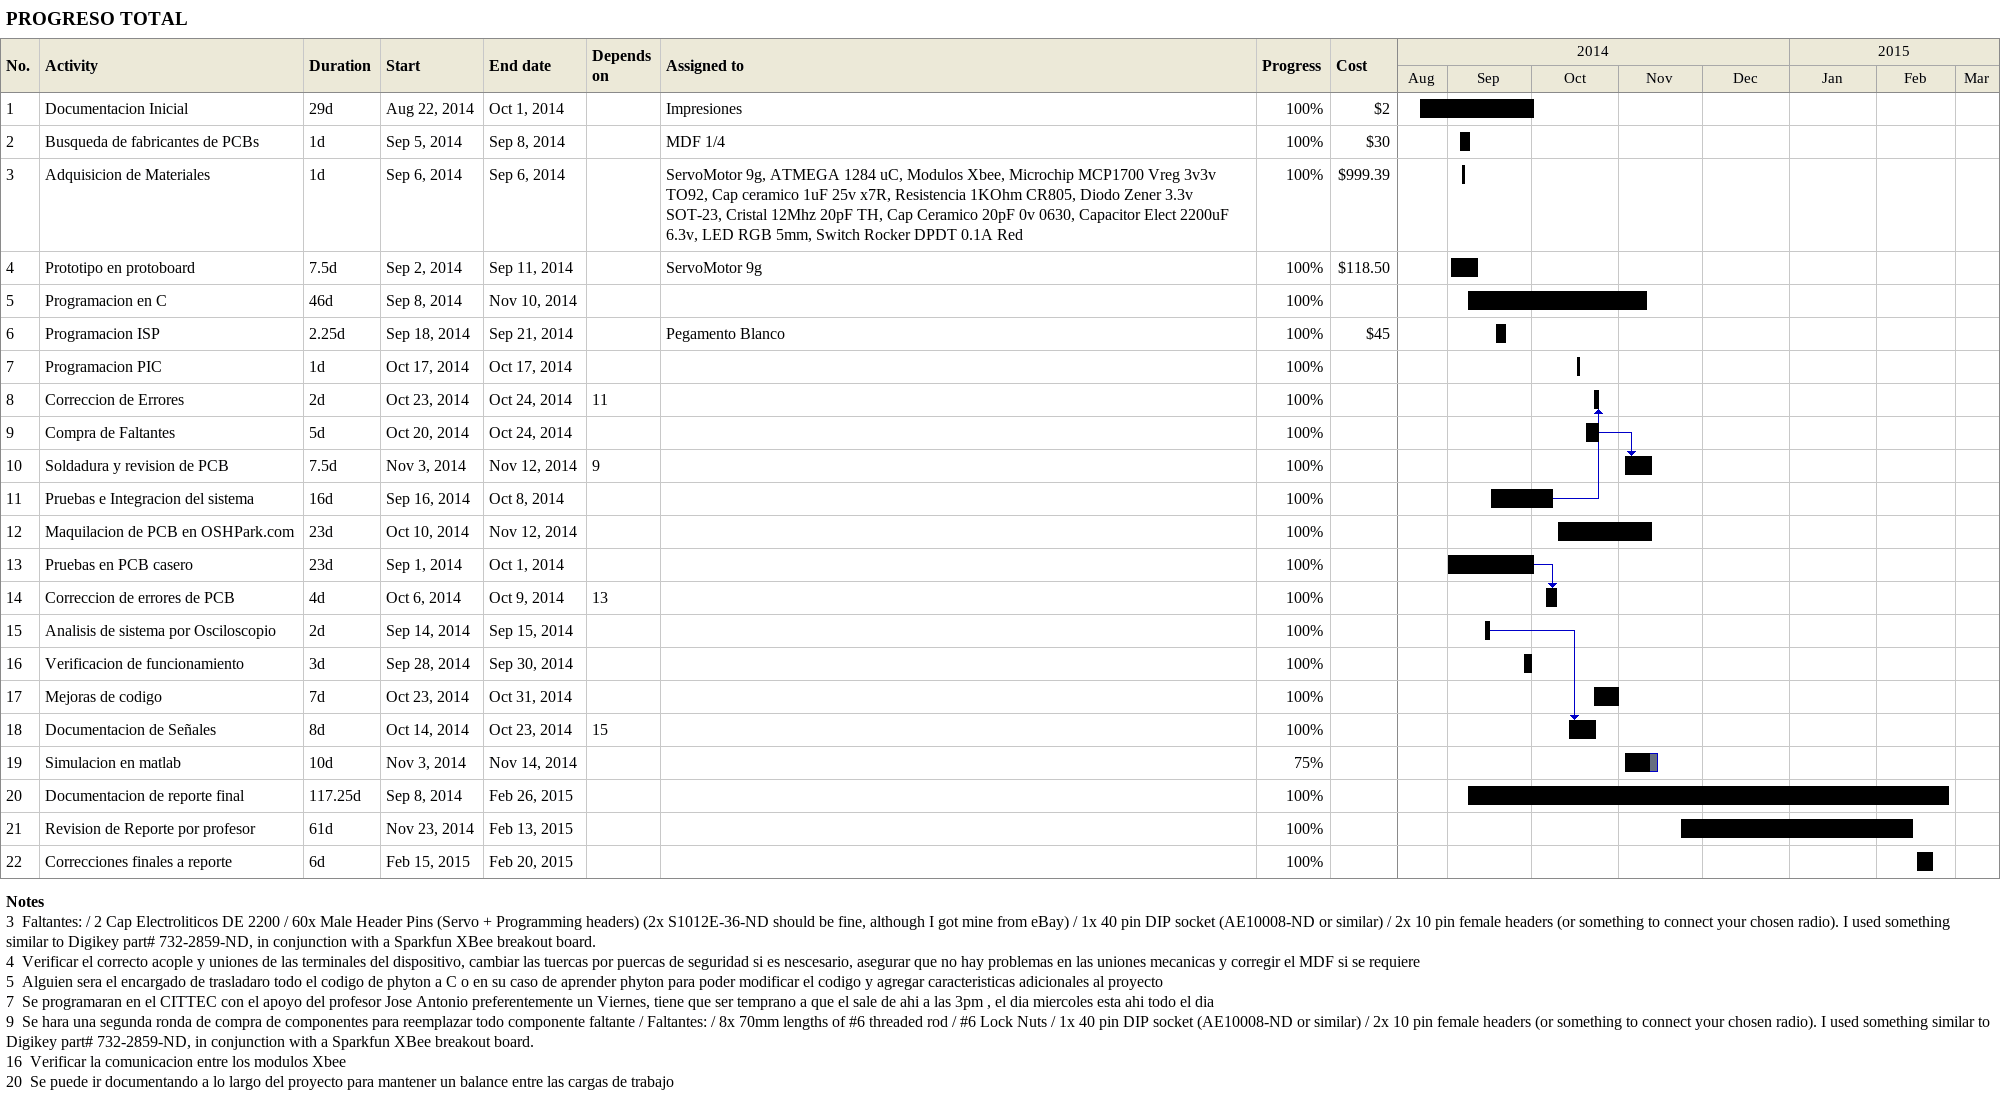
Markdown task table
PROGRESO TOTAL

| ID | Task | Duration | Start | Finish | Predecessors | Resources | % complete | Cost ($) |
|---|---|---|---|---|---|---|---|---|
| 1 | Documentacion Inicial | 29d | 2014-08-22 | 2014-10-01 |  | Impresiones | 100 | 2 |
| 2 | Busqueda de fabricantes de PCBs | 1d | 2014-09-05 | 2014-09-08 |  | MDF 1/4 | 100 | 30 |
| 3 | Adquisicion de Materiales | 1d | 2014-09-06 | 2014-09-06 |  | ServoMotor 9g, ATMEGA 1284 uC, Modulos Xbee, Microchip MCP1700 Vreg 3v3v TO92, Cap ceramico 1uF 25v x7R, Resistencia 1KOhm CR805, Diodo Zener 3.3v SOT-23, Cristal 12Mhz 20pF TH, Cap Ceramico 20pF 0v 0630, Capacitor Elect 2200uF 6.3v, LED RGB 5mm, Switch Rocker DPDT 0.1A Red | 100 | 999.39 |
| 4 | Prototipo en protoboard | 7.5d | 2014-09-02 | 2014-09-11 |  | ServoMotor 9g | 100 | 118.50 |
| 5 | Programacion en C | 46d | 2014-09-08 | 2014-11-10 |  |  | 100 |  |
| 6 | Programacion ISP | 2.25d | 2014-09-18 | 2014-09-21 |  | Pegamento Blanco | 100 | 45 |
| 7 | Programacion PIC | 1d | 2014-10-17 | 2014-10-17 |  |  | 100 |  |
| 8 | Correccion de Errores | 2d | 2014-10-23 | 2014-10-24 | 11 |  | 100 |  |
| 9 | Compra de Faltantes | 5d | 2014-10-20 | 2014-10-24 |  |  | 100 |  |
| 10 | Soldadura y revision de PCB | 7.5d | 2014-11-03 | 2014-11-12 | 9 |  | 100 |  |
| 11 | Pruebas e Integracion del sistema | 16d | 2014-09-16 | 2014-10-08 |  |  | 100 |  |
| 12 | Maquilacion de PCB en OSHPark.com | 23d | 2014-10-10 | 2014-11-12 |  |  | 100 |  |
| 13 | Pruebas en PCB casero | 23d | 2014-09-01 | 2014-10-01 |  |  | 100 |  |
| 14 | Correccion de errores de PCB | 4d | 2014-10-06 | 2014-10-09 | 13 |  | 100 |  |
| 15 | Analisis de sistema por Osciloscopio | 2d | 2014-09-14 | 2014-09-15 |  |  | 100 |  |
| 16 | Verificacion de funcionamiento | 3d | 2014-09-28 | 2014-09-30 |  |  | 100 |  |
| 17 | Mejoras de codigo | 7d | 2014-10-23 | 2014-10-31 |  |  | 100 |  |
| 18 | Documentacion de Señales | 8d | 2014-10-14 | 2014-10-23 | 15 |  | 100 |  |
| 19 | Simulacion en matlab | 10d | 2014-11-03 | 2014-11-14 |  |  | 75 |  |
| 20 | Documentacion de reporte final | 117.25d | 2014-09-08 | 2015-02-26 |  |  | 100 |  |
| 21 | Revision de Reporte por profesor | 61d | 2014-11-23 | 2015-02-13 |  |  | 100 |  |
| 22 | Correcciones finales a reporte | 6d | 2015-02-15 | 2015-02-20 |  |  | 100 |  |

Notes
- 3: Faltantes: / 2 Cap Electroliticos DE 2200 / 60x Male Header Pins (Servo + Programming headers) (2x S1012E-36-ND should be fine, although I got mine from eBay) / 1x 40 pin DIP socket (AE10008-ND or similar) / 2x 10 pin female headers (or something to connect your chosen radio). I used something similar to Digikey part# 732-2859-ND, in conjunction with a Sparkfun XBee breakout board.
- 4: Verificar el correcto acople y uniones de las terminales del dispositivo, cambiar las tuercas por puercas de seguridad si es nescesario, asegurar que no hay problemas en las uniones mecanicas y corregir el MDF si se requiere
- 5: Alguien sera el encargado de trasladaro todo el codigo de phyton a C o en su caso de aprender phyton para poder modificar el codigo y agregar caracteristicas adicionales al proyecto
- 7: Se programaran en el CITTEC con el apoyo del profesor Jose Antonio preferentemente un Viernes, tiene que ser temprano a que el sale de ahi a las 3pm , el dia miercoles esta ahi todo el dia
- 9: Se hara una segunda ronda de compra de componentes para reemplazar todo componente faltante / Faltantes: / 8x 70mm lengths of #6 threaded rod / #6 Lock Nuts / 1x 40 pin DIP socket (AE10008-ND or similar) / 2x 10 pin female headers (or something to connect your chosen radio). I used something similar to Digikey part# 732-2859-ND, in conjunction with a Sparkfun XBee breakout board.
- 16: Verificar la comunicacion entre los modulos Xbee
- 20: Se puede ir documentando a lo largo del proyecto para mantener un balance entre las cargas de trabajo
